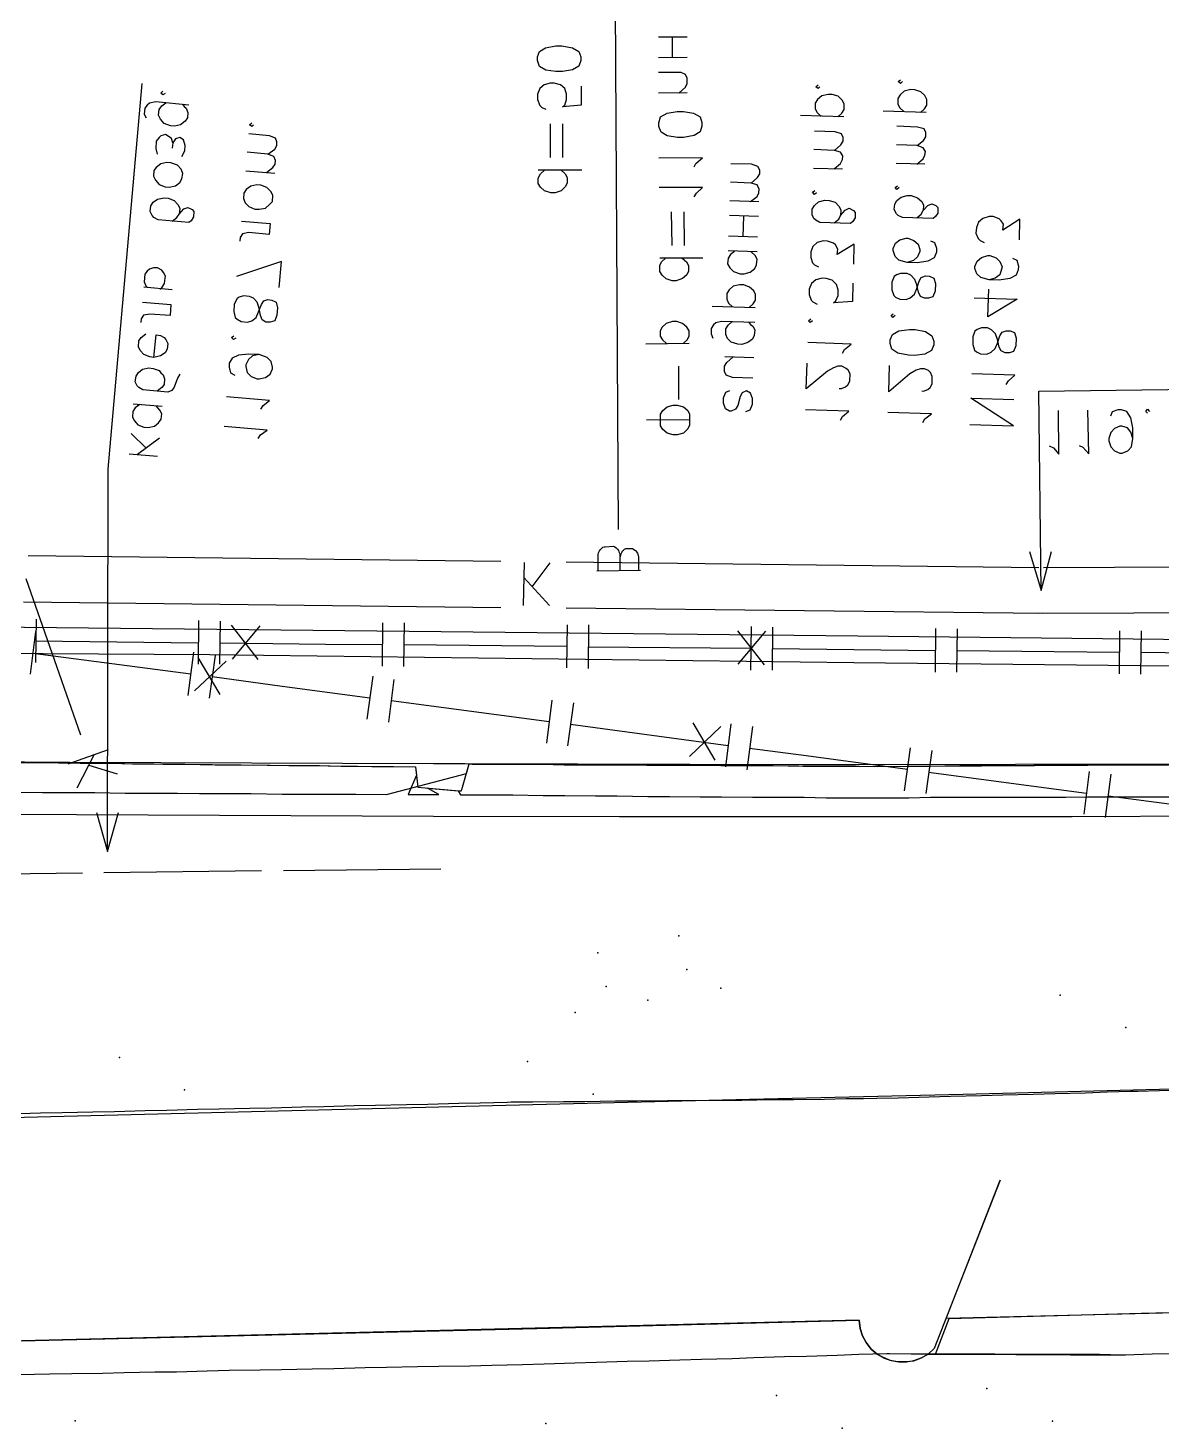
# Model space of a CAD drawing. Header units: metres. Extents: x 131 to 658, y 22 to 173.
# Drawn here: x 323.15 to 350.57, y 84.44 to 118.31 of the extents above; entities that cross this region are included whole.
import ezdxf

# ---------------------------------------------------------------- set-up
doc = ezdxf.new("R2010")
doc.units = ezdxf.units.M
for name, color, linetype in [('CURB', 7, 'Continuous'), ('ELECTR_CABLE', 7, 'Continuous'), ('GAS', 7, 'Continuous'), ('GRASS', 7, 'Continuous'), ('ROAD', 7, 'Continuous'), ('SEWER', 7, 'Continuous'), ('SIDEWALK_PATH', 7, 'Continuous'), ('TREE', 7, 'Continuous'), ('WATER_PIPELINE', 7, 'Continuous')]:
    doc.layers.add(name, color=color, linetype=linetype)

msp = doc.modelspace()

# ---------------------------------------------------------------- linework, layer by layer
at = {"layer": 'CURB'}
for points in [[(322.627, 100.544), (323.16, 100.544), (323.892, 100.533), (324.414, 100.522), (325.157, 100.522), (325.679, 100.511), (326.422, 100.5), (326.944, 100.5), (327.676, 100.489), (328.209, 100.489), (328.941, 100.477), (329.463, 100.466), (330.206, 100.466), (330.728, 100.455), (331.471, 100.444), (331.993, 100.444), (332.526, 100.433), (332.526, 100.433), (332.548, 100.233), (332.348, 99.767), (333.092, 99.767), (332.814, 99.923), (333.558, 99.856), (333.613, 99.756), (334.345, 99.756), (334.878, 99.756), (335.611, 99.745), (336.132, 99.745), (336.876, 99.734), (337.397, 99.734), (338.141, 99.723), (338.662, 99.723), (339.406, 99.712), (339.927, 99.712), (340.671, 99.701), (341.192, 99.701), (341.925, 99.701), (342.457, 99.69), (342.646, 99.69), (342.646, 99.69), (343.19, 99.69), (343.722, 99.69), (344.455, 99.69), (344.976, 99.701), (345.72, 99.701), (346.241, 99.701), (346.985, 99.701), (347.506, 99.701), (348.25, 99.701), (348.771, 99.712), (349.515, 99.712), (350.036, 99.712), (350.769, 99.712)], [(322.982, 99.823), (323.504, 99.812), (324.247, 99.812), (324.769, 99.812), (325.501, 99.801), (326.034, 99.801), (326.766, 99.801), (327.299, 99.79), (328.031, 99.79), (328.553, 99.79), (329.296, 99.778), (329.818, 99.778), (330.561, 99.778), (331.083, 99.778), (331.826, 99.767), (333.757, 100.278), (333.824, 100.511), (333.824, 100.511), (334.334, 100.5), (334.856, 100.5), (335.588, 100.5), (336.121, 100.489), (336.853, 100.489), (337.375, 100.489), (338.118, 100.477), (338.64, 100.477), (339.383, 100.477), (339.905, 100.466), (340.637, 100.466), (341.17, 100.466), (341.902, 100.455), (342.424, 100.455), (343.167, 100.455), (343.689, 100.444), (344.432, 100.455), (344.954, 100.455), (345.686, 100.466), (346.219, 100.466), (346.951, 100.466), (347.473, 100.477), (348.216, 100.477), (348.738, 100.477), (349.481, 100.489), (350.003, 100.489), (350.735, 100.489)], [(322.716, 92.044), (323.46, 92.066), (323.981, 92.077), (324.725, 92.088), (325.246, 92.099), (325.99, 92.122), (326.511, 92.133), (327.255, 92.155), (327.776, 92.166), (328.52, 92.177), (329.041, 92.188), (329.774, 92.21), (330.306, 92.222), (331.039, 92.244), (331.56, 92.255), (332.304, 92.266), (332.825, 92.277), (333.569, 92.299), (334.09, 92.31), (334.745, 92.321), (334.745, 92.321), (334.834, 92.332), (335.355, 92.332), (336.099, 92.344), (336.62, 92.344), (337.364, 92.355), (337.885, 92.355), (338.618, 92.366), (339.15, 92.366), (339.883, 92.377), (340.415, 92.377), (341.148, 92.388), (341.669, 92.388), (342.413, 92.399), (342.934, 92.41), (343.356, 92.41), (343.356, 92.41), (343.678, 92.421), (344.199, 92.432), (344.943, 92.455), (345.464, 92.466), (346.208, 92.488), (346.729, 92.499), (347.462, 92.521), (347.994, 92.532), (348.727, 92.554), (349.248, 92.577), (349.814, 92.588), (349.814, 92.588), (349.992, 92.588), (350.513, 92.61), (351.257, 92.632)], [(350.857, 86.24), (350.336, 86.229), (349.681, 86.207), (349.681, 86.207), (349.592, 86.207), (349.06, 86.218), (348.316, 86.218), (347.795, 86.218), (347.051, 86.218), (346.53, 86.229), (345.786, 86.229), (345.254, 86.229), (344.51, 86.229), (343.989, 86.24), (343.922, 86.24), (343.922, 86.24), (343.245, 86.218), (342.724, 86.196), (341.98, 86.174), (341.447, 86.163), (340.704, 86.14), (340.182, 86.118), (339.439, 86.096), (338.917, 86.085), (338.174, 86.063), (337.641, 86.052), (336.898, 86.03), (336.376, 86.007), (335.633, 85.985), (335.111, 85.974), (334.368, 85.952), (333.835, 85.941), (333.092, 85.93), (332.57, 85.919), (331.826, 85.907), (331.305, 85.896), (330.55, 85.874), (330.029, 85.863), (329.285, 85.852), (328.764, 85.841), (328.02, 85.83), (327.488, 85.819), (326.744, 85.796), (326.223, 85.796), (325.479, 85.774), (324.958, 85.763), (324.214, 85.752), (323.681, 85.741), (322.938, 85.73)]]:
    msp.add_lwpolyline(points, dxfattribs=at)
at = {"layer": 'ELECTR_CABLE'}
for points in [[(324.813, 99.335), (325.08, 98.391), (325.08, 98.391), (325.091, 107.635), (325.091, 107.635), (325.912, 116.967)], [(327.044, 116.446), (326.245, 116.523), (326.245, 116.523), (326.089, 116.49), (326.089, 116.49), (326.034, 116.446), (326.034, 116.446), (325.979, 116.368), (325.979, 116.368), (325.967, 116.224), (325.967, 116.224), (326.012, 116.135)], [(326.467, 116.723), (326.411, 116.69), (326.411, 116.69), (326.367, 116.734), (326.367, 116.734), (326.411, 116.779)], [(326.888, 116.468), (326.933, 116.412), (326.933, 116.412), (326.977, 116.368), (326.977, 116.368), (327.022, 116.268), (327.022, 116.268), (327.011, 116.135), (327.011, 116.135), (326.955, 116.057), (326.955, 116.057), (326.844, 115.969), (326.844, 115.969), (326.7, 115.935), (326.7, 115.935), (326.6, 115.946), (326.6, 115.946), (326.445, 116.002), (326.445, 116.002), (326.356, 116.102), (326.356, 116.102), (326.311, 116.202), (326.311, 116.202), (326.323, 116.335), (326.323, 116.335), (326.389, 116.424), (326.389, 116.424), (326.489, 116.501)], [(326.655, 115.536), (326.622, 115.636), (326.622, 115.636), (326.567, 115.68), (326.567, 115.68), (326.478, 115.736), (326.478, 115.736), (326.367, 115.702), (326.367, 115.702), (326.323, 115.658), (326.323, 115.658), (326.256, 115.569), (326.256, 115.569), (326.245, 115.392), (326.245, 115.392), (326.278, 115.258)], [(326.877, 115.203), (326.944, 115.336), (326.944, 115.336), (326.955, 115.469), (326.955, 115.469), (326.911, 115.602), (326.911, 115.602), (326.822, 115.658), (326.822, 115.658), (326.722, 115.625), (326.722, 115.625), (326.655, 115.536), (326.655, 115.536), (326.644, 115.403)], [(326.877, 114.659), (326.9, 114.792), (326.9, 114.792), (326.855, 114.892), (326.855, 114.892), (326.766, 114.992), (326.766, 114.992), (326.611, 115.048), (326.611, 115.048), (326.511, 115.059), (326.511, 115.059), (326.367, 115.025), (326.367, 115.025), (326.256, 114.937), (326.256, 114.937), (326.2, 114.859), (326.2, 114.859), (326.189, 114.726), (326.189, 114.726), (326.234, 114.626), (326.234, 114.626), (326.323, 114.526), (326.323, 114.526), (326.467, 114.471), (326.467, 114.471), (326.567, 114.459), (326.567, 114.459), (326.722, 114.493), (326.722, 114.493), (326.822, 114.57), (326.822, 114.57), (326.877, 114.659)], [(326.644, 113.638), (326.755, 113.727), (326.755, 113.727), (326.811, 113.805), (326.811, 113.805), (326.922, 113.938), (326.922, 113.938), (327.022, 113.971), (327.022, 113.971), (327.121, 113.916), (327.121, 113.916), (327.166, 113.871), (327.166, 113.871), (327.155, 113.738), (327.155, 113.738), (327.099, 113.649), (327.099, 113.649), (327.044, 113.605), (327.044, 113.605), (326.3, 113.672), (326.3, 113.672), (326.2, 113.727), (326.2, 113.727), (326.156, 113.771), (326.156, 113.771), (326.112, 113.871), (326.112, 113.871), (326.123, 114.004), (326.123, 114.004), (326.178, 114.093), (326.178, 114.093), (326.289, 114.171), (326.289, 114.171), (326.445, 114.204), (326.445, 114.204), (326.544, 114.193), (326.544, 114.193), (326.689, 114.138), (326.689, 114.138), (326.777, 114.038), (326.777, 114.038), (326.822, 113.949), (326.822, 113.949), (326.811, 113.805)], [(326.345, 111.996), (326.4, 112.04), (326.4, 112.04), (326.456, 112.129), (326.456, 112.129), (326.467, 112.262), (326.467, 112.262), (326.478, 112.307), (326.478, 112.307), (326.433, 112.395), (326.433, 112.395), (326.389, 112.451), (326.389, 112.451), (326.289, 112.506), (326.289, 112.506), (326.189, 112.506), (326.189, 112.506), (326.089, 112.473), (326.089, 112.473), (326.034, 112.429), (326.034, 112.429), (325.979, 112.351), (325.979, 112.351), (325.967, 112.173), (325.967, 112.173), (326.001, 112.074), (326.001, 112.074), (326.045, 112.029)], [(326.644, 111.974), (325.956, 112.04)], [(325.923, 111.674), (326.611, 111.619), (326.611, 111.619), (326.589, 111.352), (326.589, 111.352), (326.101, 111.386), (326.101, 111.386), (325.945, 111.363), (325.945, 111.363), (325.89, 111.275), (325.89, 111.275), (325.879, 111.186)], [(326.2, 110.343), (326.256, 110.886), (326.256, 110.886), (326.356, 110.875), (326.356, 110.875), (326.445, 110.82), (326.445, 110.82), (326.489, 110.775), (326.489, 110.775), (326.533, 110.675), (326.533, 110.675), (326.522, 110.542), (326.522, 110.542), (326.467, 110.453), (326.467, 110.453), (326.356, 110.376), (326.356, 110.376), (326.2, 110.343), (326.2, 110.343), (326.101, 110.354), (326.101, 110.354), (325.956, 110.409), (325.956, 110.409), (325.868, 110.509), (325.868, 110.509), (325.823, 110.598), (325.823, 110.598), (325.834, 110.742), (325.834, 110.742), (325.89, 110.82), (325.89, 110.82), (326.001, 110.908)], [(326.822, 109.932), (326.766, 109.843), (326.766, 109.843), (326.689, 109.621), (326.689, 109.621), (326.633, 109.544), (326.633, 109.544), (326.533, 109.499), (326.533, 109.499), (325.934, 109.555), (325.934, 109.555), (325.834, 109.61), (325.834, 109.61), (325.79, 109.655), (325.79, 109.655), (325.745, 109.754), (325.745, 109.754), (325.768, 109.888), (325.768, 109.888), (325.823, 109.976), (325.823, 109.976), (325.923, 110.054), (325.923, 110.054), (326.078, 110.087), (326.078, 110.087), (326.178, 110.076), (326.178, 110.076), (326.323, 110.021), (326.323, 110.021), (326.367, 109.965), (326.367, 109.965), (326.422, 109.921), (326.422, 109.921), (326.456, 109.821), (326.456, 109.821), (326.445, 109.688), (326.445, 109.688), (326.389, 109.61), (326.389, 109.61), (326.278, 109.521)], [(325.856, 109.2), (325.745, 109.122), (325.745, 109.122), (325.69, 109.033), (325.69, 109.033), (325.679, 108.9), (325.679, 108.9), (325.723, 108.811), (325.723, 108.811), (325.768, 108.756), (325.768, 108.756), (325.812, 108.711), (325.812, 108.711), (325.956, 108.656), (325.956, 108.656), (326.056, 108.645), (326.056, 108.645), (326.212, 108.678), (326.212, 108.678), (326.311, 108.756), (326.311, 108.756), (326.378, 108.844), (326.378, 108.844), (326.389, 108.978), (326.389, 108.978), (326.345, 109.066), (326.345, 109.066), (326.256, 109.166)], [(326.4, 109.155), (325.701, 109.211)], [(326.012, 108.145), (325.646, 108.5)], [(326.334, 108.389), (325.801, 107.99)], [(326.289, 107.946), (325.601, 108.001)], [(325.08, 98.391), (325.346, 99.335)], [(324.991, 97.881), (328.797, 97.925)], [(329.33, 97.925), (333.136, 97.97)], [(320.663, 97.825), (324.469, 97.87)]]:
    msp.add_lwpolyline(points, dxfattribs=at)
at = {"layer": 'GAS'}
for points in [[(380.619, 103.307), (365.405, 103.352), (365.405, 103.352), (343.223, 103.596), (343.223, 103.596), (320.73, 103.829), (320.73, 103.829), (297.626, 104.483), (297.626, 104.483), (297.615, 103.862), (297.615, 103.862), (309.222, 103.529), (309.222, 103.529), (320.819, 103.196), (320.819, 103.196), (327.554, 103.152), (327.554, 103.152), (343.123, 102.963), (343.123, 102.963), (365.428, 102.73), (365.428, 102.73), (382.239, 102.675)], [(323.349, 104.006), (323.337, 102.963)], [(323.337, 103.707), (323.204, 102.675)], [(327.277, 103.973), (327.266, 102.919)], [(327.798, 103.962), (327.787, 102.919)], [(328.719, 103.03), (328.076, 103.862)], [(328.098, 103.041), (328.764, 103.851)], [(331.727, 103.917), (331.716, 102.874)], [(332.248, 103.917), (332.237, 102.863)], [(336.188, 103.873), (336.176, 102.83)], [(336.709, 103.873), (336.698, 102.819)], [(340.959, 102.908), (340.316, 103.729)], [(340.327, 102.919), (340.992, 103.718)], [(340.637, 103.829), (340.626, 102.775)], [(341.159, 103.818), (341.148, 102.775)], [(345.098, 103.784), (345.087, 102.73)], [(345.62, 103.773), (345.609, 102.73)], [(349.548, 103.729), (349.537, 102.686)], [(350.07, 103.729), (350.058, 102.675)], [(323.337, 103.485), (327.266, 103.44)], [(327.798, 103.44), (330.351, 103.407), (330.351, 103.407), (331.727, 103.396)], [(332.248, 103.396), (336.176, 103.352)], [(336.698, 103.34), (340.637, 103.307)], [(323.271, 103.185), (327.088, 102.686)], [(327.155, 103.207), (327.022, 102.164)], [(327.177, 102.275), (327.943, 102.996)], [(327.798, 102.186), (327.266, 103.085)], [(327.676, 103.13), (327.532, 102.098)], [(341.159, 103.296), (343.123, 103.274), (343.123, 103.274), (345.087, 103.252)], [(345.609, 103.252), (349.548, 103.207)], [(350.07, 103.207), (353.554, 103.163), (353.554, 103.163), (353.998, 103.163)], [(327.61, 102.619), (329.296, 102.386), (329.296, 102.386), (331.416, 102.109)], [(331.494, 102.63), (331.349, 101.587)], [(332.004, 102.553), (331.871, 101.521)], [(331.937, 102.042), (335.755, 101.532)], [(335.821, 102.053), (335.688, 101.01)], [(336.343, 101.987), (336.199, 100.944)], [(336.276, 101.465), (340.082, 100.955)], [(339.15, 100.688), (339.905, 101.41)], [(339.772, 100.6), (339.239, 101.498)], [(340.149, 101.476), (340.016, 100.433)], [(340.671, 101.41), (340.537, 100.367)], [(340.604, 100.888), (341.969, 100.711), (341.969, 100.711), (344.421, 100.378)], [(344.488, 100.899), (344.344, 99.856)], [(345.009, 100.833), (344.865, 99.79)], [(344.932, 100.311), (348.749, 99.801)], [(348.816, 100.322), (348.682, 99.29)], [(349.337, 100.256), (349.204, 99.212)], [(349.271, 99.734), (353.088, 99.235)]]:
    msp.add_lwpolyline(points, dxfattribs=at)
at = {"layer": 'GRASS'}
for points in [[(317.423, 99.312), (332.958, 99.246), (337.453, 99.235), (340.682, 99.235), (343.289, 99.235), (348.405, 99.235), (354.997, 99.268)], [(352.411, 92.676), (345.764, 92.51), (340.604, 92.388), (334.712, 92.244), (314.959, 91.755)], [(316.912, 86.407), (335.455, 86.851), (343.256, 87.05), (343.278, 86.851), (343.334, 86.673), (343.423, 86.507), (343.545, 86.351), (343.689, 86.229), (343.855, 86.129), (344.022, 86.074), (344.211, 86.041), (344.399, 86.041), (344.577, 86.074), (344.754, 86.14), (344.921, 86.229), (347.04, 86.218), (349.681, 86.207), (345.098, 86.229), (345.431, 87.095), (350.081, 87.217), (360.711, 87.472)]]:
    msp.add_lwpolyline(points, dxfattribs=at)
at = {"layer": 'ROAD'}
msp.add_lwpolyline([(350.813, 100.5), (343.256, 100.489), (341.88, 100.489), (333.713, 100.511), (332.958, 100.511), (324.169, 100.544), (321.972, 100.555), (320.496, 100.555), (300.833, 100.633), (292.566, 100.666), (216.466, 100.666)], dxfattribs=at)
at = {"layer": 'SEWER'}
for points in [[(328.608, 115.957), (328.564, 115.924), (328.564, 115.924), (328.509, 115.969), (328.509, 115.969), (328.564, 116.013)], [(328.952, 115.258), (329.119, 115.38), (329.119, 115.38), (329.174, 115.469), (329.174, 115.469), (329.174, 115.558), (329.174, 115.558), (329.141, 115.647), (329.141, 115.647), (328.997, 115.702), (328.997, 115.702), (328.497, 115.747)], [(328.919, 114.815), (329.074, 114.937), (329.074, 114.937), (329.13, 115.014), (329.13, 115.014), (329.141, 115.103), (329.141, 115.103), (329.097, 115.203), (329.097, 115.203), (328.952, 115.258), (328.952, 115.258), (328.453, 115.303)], [(329.119, 114.792), (328.42, 114.848)], [(329.063, 114.115), (329.074, 114.26), (329.074, 114.26), (329.03, 114.348), (329.03, 114.348), (328.93, 114.448), (328.93, 114.448), (328.786, 114.504), (328.786, 114.504), (328.686, 114.515), (328.686, 114.515), (328.542, 114.482), (328.542, 114.482), (328.431, 114.404), (328.431, 114.404), (328.375, 114.315), (328.375, 114.315), (328.364, 114.182), (328.364, 114.182), (328.409, 114.082), (328.409, 114.082), (328.497, 113.993), (328.497, 113.993), (328.642, 113.927), (328.642, 113.927), (328.742, 113.927), (328.742, 113.927), (328.897, 113.949), (328.897, 113.949), (328.997, 114.038), (328.997, 114.038), (329.063, 114.115)], [(328.32, 113.638), (329.008, 113.583), (329.008, 113.583), (328.986, 113.316), (328.986, 113.316), (328.497, 113.361), (328.497, 113.361), (328.342, 113.328), (328.342, 113.328), (328.287, 113.239), (328.287, 113.239), (328.276, 113.15)], [(329.23, 112.029), (329.285, 112.662), (329.285, 112.662), (328.198, 112.296)], [(329.174, 111.363), (329.119, 111.23), (329.119, 111.23), (329.008, 111.197), (329.008, 111.197), (328.908, 111.197), (328.908, 111.197), (328.819, 111.252), (328.819, 111.252), (328.775, 111.352), (328.775, 111.352), (328.742, 111.53), (328.742, 111.53), (328.697, 111.674), (328.697, 111.674), (328.608, 111.774), (328.608, 111.774), (328.509, 111.818), (328.509, 111.818), (328.364, 111.829), (328.364, 111.829), (328.264, 111.796), (328.264, 111.796), (328.209, 111.763), (328.209, 111.763), (328.142, 111.63), (328.142, 111.63), (328.131, 111.452), (328.131, 111.452), (328.165, 111.308), (328.165, 111.308), (328.209, 111.264), (328.209, 111.264), (328.309, 111.208), (328.309, 111.208), (328.464, 111.197), (328.464, 111.197), (328.564, 111.23), (328.564, 111.23), (328.675, 111.308), (328.675, 111.308), (328.731, 111.441), (328.731, 111.441), (328.797, 111.619), (328.797, 111.619), (328.853, 111.707), (328.853, 111.707), (328.952, 111.741), (328.952, 111.741), (329.052, 111.73), (329.052, 111.73), (329.152, 111.674), (329.152, 111.674), (329.185, 111.541), (329.185, 111.541), (329.174, 111.363)], [(328.176, 110.809), (328.12, 110.775), (328.12, 110.775), (328.076, 110.82), (328.076, 110.82), (328.131, 110.864)], [(328.742, 110.409), (328.586, 110.376), (328.586, 110.376), (328.486, 110.287), (328.486, 110.287), (328.42, 110.165), (328.42, 110.165), (328.42, 110.121), (328.42, 110.121), (328.453, 109.976), (328.453, 109.976), (328.553, 109.876), (328.553, 109.876), (328.697, 109.821), (328.697, 109.821), (328.742, 109.821), (328.742, 109.821), (328.897, 109.854), (328.897, 109.854), (329.008, 109.932), (329.008, 109.932), (329.063, 110.065), (329.063, 110.065), (329.063, 110.109), (329.063, 110.109), (329.03, 110.243), (329.03, 110.243), (328.941, 110.343), (328.941, 110.343), (328.742, 110.409), (328.742, 110.409), (328.497, 110.42), (328.497, 110.42), (328.242, 110.398), (328.242, 110.398), (328.087, 110.32), (328.087, 110.32), (328.02, 110.198), (328.02, 110.198), (328.02, 110.109), (328.02, 110.109), (328.054, 109.965), (328.054, 109.965), (328.153, 109.91)], [(347.373, 105.649), (347.65, 104.705), (347.65, 104.705), (347.595, 109.521), (347.595, 109.521), (355.074, 109.621)], [(328.786, 109.089), (328.841, 109.177), (328.841, 109.177), (328.997, 109.299), (328.997, 109.299), (327.954, 109.388)], [(347.85, 108.201), (347.95, 108.156), (347.95, 108.156), (348.083, 108.001), (348.083, 108.001), (348.072, 109.055)], [(348.572, 108.212), (348.66, 108.168), (348.66, 108.168), (348.805, 108.012), (348.805, 108.012), (348.782, 109.066)], [(349.87, 108.378), (349.825, 108.534), (349.825, 108.534), (349.737, 108.634), (349.737, 108.634), (349.604, 108.678), (349.604, 108.678), (349.559, 108.678), (349.559, 108.678), (349.426, 108.623), (349.426, 108.623), (349.337, 108.523), (349.337, 108.523), (349.293, 108.378), (349.293, 108.378), (349.293, 108.323), (349.293, 108.323), (349.337, 108.179), (349.337, 108.179), (349.426, 108.079), (349.426, 108.079), (349.559, 108.023), (349.559, 108.023), (349.615, 108.023), (349.615, 108.023), (349.748, 108.079), (349.748, 108.079), (349.837, 108.179), (349.837, 108.179), (349.87, 108.378), (349.87, 108.378), (349.87, 108.634), (349.87, 108.634), (349.825, 108.878), (349.825, 108.878), (349.726, 109.033), (349.726, 109.033), (349.592, 109.077), (349.592, 109.077), (349.504, 109.077), (349.504, 109.077), (349.37, 109.022), (349.37, 109.022), (349.326, 108.922)], [(350.225, 108.989), (350.181, 109.033), (350.181, 109.033), (350.225, 109.089), (350.225, 109.089), (350.269, 109.033)], [(328.719, 108.378), (328.775, 108.467), (328.775, 108.467), (328.941, 108.578), (328.941, 108.578), (327.898, 108.667)], [(323.16, 105.549), (334.59, 105.416)], [(335.133, 104.339), (335.156, 105.382)], [(335.344, 104.794), (335.777, 105.371)], [(336.165, 105.393), (347.595, 105.26)], [(347.65, 104.705), (347.906, 105.649)], [(323.104, 104.994), (324.425, 101.21)], [(335.144, 105.016), (335.766, 104.339)], [(347.706, 105.26), (361.433, 105.327)], [(323.049, 104.428), (334.59, 104.295)], [(336.165, 104.284), (347.695, 104.151)], [(347.595, 104.151), (361.377, 104.206)], [(324.125, 100.511), (325.102, 100.855)], [(324.758, 100.733), (324.336, 99.923)], [(324.625, 100.477), (325.313, 100.267)]]:
    msp.add_lwpolyline(points, dxfattribs=at)
at = {"layer": 'SIDEWALK_PATH'}
for points in [[(292.566, 100.666), (301.299, 100.633), (319.698, 100.566), (321.973, 100.555), (332.526, 100.433), (332.581, 99.945), (332.67, 99.934), (333.58, 99.856), (333.631, 99.856), (333.646, 99.892), (333.824, 100.511), (333.891, 100.5), (334.889, 100.5), (335.588, 100.5), (336.121, 100.489), (336.853, 100.489), (337.375, 100.489), (340.637, 100.466), (341.17, 100.466), (342.424, 100.455), (342.945, 100.455), (343.633, 100.444), (359.091, 100.544)], [(360.711, 87.472), (345.353, 87.095), (346.663, 90.435), (345.065, 86.362), (344.921, 86.229), (344.754, 86.129), (344.566, 86.063), (344.377, 86.041), (344.188, 86.041), (344, 86.074), (343.878, 86.129), (343.855, 86.14), (343.822, 86.152), (343.689, 86.229), (343.545, 86.351), (343.423, 86.507), (343.334, 86.673), (343.278, 86.851), (343.256, 87.05), (307.658, 86.174)]]:
    msp.add_lwpolyline(points, dxfattribs=at)
at = {"layer": 'TREE'}
for p in [(338.894, 96.347), (336.93, 95.937), (339.085, 95.533), (337.132, 95.122), (339.904, 95.082), (348.114, 94.916), (336.386, 94.494), (338.145, 94.794), (349.701, 94.13), (325.366, 93.407), (335.231, 93.307), (326.942, 92.621), (336.818, 92.521), (346.339, 85.395), (341.257, 85.229), (324.291, 84.618), (335.676, 84.551), (342.844, 84.442), (347.926, 84.609)]:
    msp.add_point(p, dxfattribs=at)
at = {"layer": 'WATER_PIPELINE'}
for points in [[(337.43, 106.181), (337.353, 120.274)], [(336.52, 117.522), (336.476, 117.389), (336.476, 117.389), (336.321, 117.3), (336.321, 117.3), (336.077, 117.256), (336.077, 117.256), (335.921, 117.256), (335.921, 117.256), (335.677, 117.289), (335.677, 117.289), (335.522, 117.378), (335.522, 117.378), (335.477, 117.522), (335.477, 117.522), (335.477, 117.611), (335.477, 117.611), (335.522, 117.744), (335.522, 117.744), (335.666, 117.833), (335.666, 117.833), (335.921, 117.877), (335.921, 117.877), (336.065, 117.877), (336.065, 117.877), (336.321, 117.833), (336.321, 117.833), (336.476, 117.744), (336.476, 117.744), (336.52, 117.611), (336.52, 117.611), (336.52, 117.522)], [(339.095, 118.088), (338.396, 118.088)], [(338.74, 117.589), (338.74, 118.088)], [(339.095, 117.6), (338.396, 117.589)], [(338.895, 116.734), (339.051, 116.879), (339.051, 116.879), (339.095, 116.967), (339.095, 116.967), (339.095, 117.1), (339.095, 117.1), (339.051, 117.189), (339.051, 117.189), (338.951, 117.234), (338.951, 117.234), (338.396, 117.234)], [(336.532, 116.901), (336.532, 116.446), (336.532, 116.446), (336.077, 116.401), (336.077, 116.401), (336.132, 116.446), (336.132, 116.446), (336.176, 116.579), (336.176, 116.579), (336.176, 116.712), (336.176, 116.712), (336.132, 116.845), (336.132, 116.845), (336.032, 116.934), (336.032, 116.934), (335.877, 116.978), (335.877, 116.978), (335.777, 116.978), (335.777, 116.978), (335.633, 116.934), (335.633, 116.934), (335.533, 116.845), (335.533, 116.845), (335.477, 116.712), (335.477, 116.712), (335.477, 116.579), (335.477, 116.579), (335.533, 116.435), (335.533, 116.435), (335.577, 116.39), (335.577, 116.39), (335.677, 116.346)], [(342.302, 116.89), (342.257, 116.845), (342.257, 116.845), (342.202, 116.89), (342.202, 116.89), (342.257, 116.934)], [(344.299, 117.012), (344.255, 116.967), (344.255, 116.967), (344.199, 117.012), (344.199, 117.012), (344.255, 117.056)], [(339.095, 116.745), (338.396, 116.734)], [(342.735, 116.157), (342.834, 116.246), (342.834, 116.246), (342.89, 116.335), (342.89, 116.335), (342.89, 116.468), (342.89, 116.468), (342.846, 116.557), (342.846, 116.557), (342.746, 116.657), (342.746, 116.657), (342.601, 116.701), (342.601, 116.701), (342.502, 116.701), (342.502, 116.701), (342.346, 116.668), (342.346, 116.668), (342.246, 116.579), (342.246, 116.579), (342.191, 116.49), (342.191, 116.49), (342.191, 116.357), (342.191, 116.357), (342.235, 116.268), (342.235, 116.268), (342.335, 116.168)], [(344.732, 116.268), (344.832, 116.357), (344.832, 116.357), (344.887, 116.446), (344.887, 116.446), (344.887, 116.579), (344.887, 116.579), (344.843, 116.679), (344.843, 116.679), (344.743, 116.768), (344.743, 116.768), (344.599, 116.812), (344.599, 116.812), (344.499, 116.823), (344.499, 116.823), (344.344, 116.779), (344.344, 116.779), (344.244, 116.69), (344.244, 116.69), (344.188, 116.601), (344.188, 116.601), (344.188, 116.468), (344.188, 116.468), (344.233, 116.379), (344.233, 116.379), (344.333, 116.29)], [(339.45, 115.935), (339.406, 115.802), (339.406, 115.802), (339.261, 115.713), (339.261, 115.713), (339.006, 115.658), (339.006, 115.658), (338.862, 115.658), (338.862, 115.658), (338.607, 115.702), (338.607, 115.702), (338.462, 115.791), (338.462, 115.791), (338.407, 115.924), (338.407, 115.924), (338.407, 116.013), (338.407, 116.013), (338.451, 116.157), (338.451, 116.157), (338.607, 116.246), (338.607, 116.246), (338.851, 116.29), (338.851, 116.29), (339.006, 116.29), (339.006, 116.29), (339.25, 116.246), (339.25, 116.246), (339.406, 116.157), (339.406, 116.157), (339.45, 116.024), (339.45, 116.024), (339.45, 115.935)], [(342.879, 116.157), (341.836, 116.191)], [(344.876, 116.268), (343.833, 116.301)], [(335.788, 115.181), (335.788, 115.991)], [(336.088, 115.181), (336.088, 115.991)], [(344.654, 115.469), (344.81, 115.591), (344.81, 115.591), (344.865, 115.68), (344.865, 115.68), (344.865, 115.78), (344.865, 115.78), (344.821, 115.869), (344.821, 115.869), (344.665, 115.913), (344.665, 115.913), (344.166, 115.935)], [(342.657, 115.347), (342.812, 115.48), (342.812, 115.48), (342.868, 115.569), (342.868, 115.569), (342.868, 115.658), (342.868, 115.658), (342.823, 115.747), (342.823, 115.747), (342.668, 115.802), (342.668, 115.802), (342.169, 115.813)], [(339.261, 114.948), (339.306, 115.036), (339.306, 115.036), (339.461, 115.17), (339.461, 115.17), (338.407, 115.159)], [(342.646, 114.903), (342.801, 115.036), (342.801, 115.036), (342.846, 115.125), (342.846, 115.125), (342.857, 115.214), (342.857, 115.214), (342.801, 115.303), (342.801, 115.303), (342.657, 115.347), (342.657, 115.347), (342.158, 115.369)], [(344.643, 115.014), (344.799, 115.147), (344.799, 115.147), (344.843, 115.236), (344.843, 115.236), (344.854, 115.325), (344.854, 115.325), (344.799, 115.414), (344.799, 115.414), (344.654, 115.469), (344.654, 115.469), (344.155, 115.48)], [(336.543, 114.87), (335.488, 114.87)], [(336.043, 114.87), (336.143, 114.781), (336.143, 114.781), (336.188, 114.692), (336.188, 114.692), (336.188, 114.559), (336.188, 114.559), (336.143, 114.471), (336.143, 114.471), (336.043, 114.371), (336.043, 114.371), (335.899, 114.326), (335.899, 114.326), (335.799, 114.326), (335.799, 114.326), (335.644, 114.371), (335.644, 114.371), (335.544, 114.459), (335.544, 114.459), (335.488, 114.548), (335.488, 114.548), (335.488, 114.681), (335.488, 114.681), (335.544, 114.781), (335.544, 114.781), (335.644, 114.87)], [(340.637, 114.559), (340.793, 114.692), (340.793, 114.692), (340.848, 114.781), (340.848, 114.781), (340.848, 114.87), (340.848, 114.87), (340.804, 114.959), (340.804, 114.959), (340.648, 115.014), (340.648, 115.014), (340.149, 115.025)], [(342.846, 114.892), (342.146, 114.914)], [(344.843, 115.014), (344.144, 115.036)], [(340.626, 114.115), (340.782, 114.237), (340.782, 114.237), (340.826, 114.326), (340.826, 114.326), (340.837, 114.415), (340.837, 114.415), (340.782, 114.515), (340.782, 114.515), (340.637, 114.559), (340.637, 114.559), (340.138, 114.581)], [(344.222, 114.448), (344.166, 114.404), (344.166, 114.404), (344.122, 114.448), (344.122, 114.448), (344.177, 114.493)], [(339.261, 114.226), (339.317, 114.315), (339.317, 114.315), (339.461, 114.448), (339.461, 114.448), (338.418, 114.448)], [(342.646, 113.594), (342.757, 113.683), (342.757, 113.683), (342.801, 113.771), (342.801, 113.771), (342.912, 113.905), (342.912, 113.905), (343.012, 113.949), (343.012, 113.949), (343.112, 113.893), (343.112, 113.893), (343.156, 113.849), (343.156, 113.849), (343.156, 113.716), (343.156, 113.716), (343.101, 113.627), (343.101, 113.627), (343.045, 113.583), (343.045, 113.583), (342.302, 113.605), (342.302, 113.605), (342.202, 113.66), (342.202, 113.66), (342.158, 113.705), (342.158, 113.705), (342.113, 113.794), (342.113, 113.794), (342.113, 113.927), (342.113, 113.927), (342.169, 114.016), (342.169, 114.016), (342.269, 114.104), (342.269, 114.104), (342.424, 114.149), (342.424, 114.149), (342.524, 114.138), (342.524, 114.138), (342.668, 114.093), (342.668, 114.093), (342.768, 113.993), (342.768, 113.993), (342.812, 113.905), (342.812, 113.905), (342.801, 113.771)], [(342.224, 114.326), (342.169, 114.282), (342.169, 114.282), (342.124, 114.337), (342.124, 114.337), (342.18, 114.382)], [(344.643, 113.716), (344.754, 113.805), (344.754, 113.805), (344.799, 113.893), (344.799, 113.893), (344.91, 114.016), (344.91, 114.016), (345.009, 114.06), (345.009, 114.06), (345.109, 114.016), (345.109, 114.016), (345.154, 113.971), (345.154, 113.971), (345.154, 113.827), (345.154, 113.827), (345.098, 113.749), (345.098, 113.749), (345.043, 113.705), (345.043, 113.705), (344.299, 113.727), (344.299, 113.727), (344.199, 113.771), (344.199, 113.771), (344.155, 113.816), (344.155, 113.816), (344.1, 113.916), (344.1, 113.916), (344.111, 114.049), (344.111, 114.049), (344.166, 114.138), (344.166, 114.138), (344.266, 114.215), (344.266, 114.215), (344.41, 114.26), (344.41, 114.26), (344.51, 114.26), (344.51, 114.26), (344.665, 114.204), (344.665, 114.204), (344.765, 114.115), (344.765, 114.115), (344.81, 114.027), (344.81, 114.027), (344.799, 113.893)], [(338.729, 113.05), (338.718, 113.86)], [(339.028, 113.05), (339.017, 113.86)], [(340.826, 114.104), (340.127, 114.127)], [(340.815, 113.749), (340.116, 113.771)], [(340.449, 113.261), (340.46, 113.76)], [(347.129, 113.183), (347.14, 113.683), (347.14, 113.683), (346.729, 113.416), (346.729, 113.416), (346.741, 113.561), (346.741, 113.561), (346.685, 113.649), (346.685, 113.649), (346.641, 113.694), (346.641, 113.694), (346.496, 113.749), (346.496, 113.749), (346.397, 113.749), (346.397, 113.749), (346.241, 113.705), (346.241, 113.705), (346.141, 113.616), (346.141, 113.616), (346.086, 113.483), (346.086, 113.483), (346.075, 113.35), (346.075, 113.35), (346.13, 113.217), (346.13, 113.217), (346.175, 113.172), (346.175, 113.172), (346.274, 113.117)], [(340.793, 113.25), (340.094, 113.272)], [(343.123, 112.595), (343.134, 113.083), (343.134, 113.083), (342.724, 112.828), (342.724, 112.828), (342.735, 112.961), (342.735, 112.961), (342.679, 113.061), (342.679, 113.061), (342.635, 113.106), (342.635, 113.106), (342.49, 113.15), (342.49, 113.15), (342.391, 113.161), (342.391, 113.161), (342.235, 113.117), (342.235, 113.117), (342.135, 113.028), (342.135, 113.028), (342.08, 112.895), (342.08, 112.895), (342.08, 112.762), (342.08, 112.762), (342.124, 112.628), (342.124, 112.628), (342.169, 112.584), (342.169, 112.584), (342.269, 112.529)], [(344.976, 113.161), (345.076, 113.117), (345.076, 113.117), (345.12, 112.984), (345.12, 112.984), (345.12, 112.884), (345.12, 112.884), (345.065, 112.751), (345.065, 112.751), (344.91, 112.673), (344.91, 112.673), (344.665, 112.628), (344.665, 112.628), (344.41, 112.64), (344.41, 112.64), (344.211, 112.695), (344.211, 112.695), (344.122, 112.784), (344.122, 112.784), (344.077, 112.928), (344.077, 112.928), (344.077, 112.972), (344.077, 112.972), (344.133, 113.106), (344.133, 113.106), (344.233, 113.183), (344.233, 113.183), (344.388, 113.228), (344.388, 113.228), (344.432, 113.228), (344.432, 113.228), (344.577, 113.172), (344.577, 113.172), (344.677, 113.083), (344.677, 113.083), (344.721, 112.95), (344.721, 112.95), (344.721, 112.906), (344.721, 112.906), (344.665, 112.773), (344.665, 112.773), (344.566, 112.684), (344.566, 112.684), (344.41, 112.64)], [(340.238, 112.906), (340.138, 112.828), (340.138, 112.828), (340.082, 112.739), (340.082, 112.739), (340.071, 112.606), (340.071, 112.606), (340.127, 112.506), (340.127, 112.506), (340.171, 112.462), (340.171, 112.462), (340.216, 112.418), (340.216, 112.418), (340.371, 112.362), (340.371, 112.362), (340.471, 112.362), (340.471, 112.362), (340.615, 112.407), (340.615, 112.407), (340.726, 112.495), (340.726, 112.495), (340.77, 112.584), (340.77, 112.584), (340.782, 112.717), (340.782, 112.717), (340.737, 112.806), (340.737, 112.806), (340.637, 112.895)], [(340.782, 112.895), (340.082, 112.917)], [(346.962, 112.739), (347.062, 112.695), (347.062, 112.695), (347.107, 112.551), (347.107, 112.551), (347.096, 112.462), (347.096, 112.462), (347.051, 112.329), (347.051, 112.329), (346.896, 112.251), (346.896, 112.251), (346.641, 112.207), (346.641, 112.207), (346.397, 112.218), (346.397, 112.218), (346.197, 112.273), (346.197, 112.273), (346.097, 112.362), (346.097, 112.362), (346.053, 112.495), (346.053, 112.495), (346.053, 112.54), (346.053, 112.54), (346.108, 112.673), (346.108, 112.673), (346.208, 112.762), (346.208, 112.762), (346.363, 112.806), (346.363, 112.806), (346.408, 112.806), (346.408, 112.806), (346.563, 112.751), (346.563, 112.751), (346.652, 112.662), (346.652, 112.662), (346.707, 112.529), (346.707, 112.529), (346.696, 112.473), (346.696, 112.473), (346.652, 112.34), (346.652, 112.34), (346.541, 112.262), (346.541, 112.262), (346.397, 112.218)], [(339.472, 112.739), (338.429, 112.739)], [(338.973, 112.739), (339.073, 112.651), (339.073, 112.651), (339.128, 112.562), (339.128, 112.562), (339.128, 112.429), (339.128, 112.429), (339.084, 112.34), (339.084, 112.34), (338.984, 112.251), (338.984, 112.251), (338.829, 112.196), (338.829, 112.196), (338.729, 112.196), (338.729, 112.196), (338.584, 112.24), (338.584, 112.24), (338.485, 112.329), (338.485, 112.329), (338.429, 112.418), (338.429, 112.418), (338.429, 112.562), (338.429, 112.562), (338.473, 112.651), (338.473, 112.651), (338.573, 112.739)], [(343.101, 112.14), (343.09, 111.696), (343.09, 111.696), (342.635, 111.663), (342.635, 111.663), (342.69, 111.707), (342.69, 111.707), (342.746, 111.841), (342.746, 111.841), (342.746, 111.974), (342.746, 111.974), (342.701, 112.107), (342.701, 112.107), (342.601, 112.207), (342.601, 112.207), (342.457, 112.251), (342.457, 112.251), (342.357, 112.262), (342.357, 112.262), (342.202, 112.218), (342.202, 112.218), (342.102, 112.129), (342.102, 112.129), (342.047, 111.996), (342.047, 111.996), (342.047, 111.863), (342.047, 111.863), (342.091, 111.73), (342.091, 111.73), (342.135, 111.685), (342.135, 111.685), (342.235, 111.63)], [(345.087, 111.94), (345.032, 111.807), (345.032, 111.807), (344.932, 111.774), (344.932, 111.774), (344.832, 111.774), (344.832, 111.774), (344.732, 111.818), (344.732, 111.818), (344.688, 111.918), (344.688, 111.918), (344.643, 112.096), (344.643, 112.096), (344.599, 112.229), (344.599, 112.229), (344.499, 112.329), (344.499, 112.329), (344.41, 112.373), (344.41, 112.373), (344.255, 112.373), (344.255, 112.373), (344.155, 112.34), (344.155, 112.34), (344.1, 112.296), (344.1, 112.296), (344.044, 112.162), (344.044, 112.162), (344.044, 111.974), (344.044, 111.974), (344.088, 111.841), (344.088, 111.841), (344.133, 111.796), (344.133, 111.796), (344.233, 111.752), (344.233, 111.752), (344.388, 111.741), (344.388, 111.741), (344.488, 111.785), (344.488, 111.785), (344.588, 111.874), (344.588, 111.874), (344.643, 112.007), (344.643, 112.007), (344.699, 112.185), (344.699, 112.185), (344.754, 112.273), (344.754, 112.273), (344.854, 112.318), (344.854, 112.318), (344.954, 112.307), (344.954, 112.307), (345.054, 112.262), (345.054, 112.262), (345.098, 112.129), (345.098, 112.129), (345.087, 111.94)], [(340.593, 111.552), (340.693, 111.641), (340.693, 111.641), (340.748, 111.73), (340.748, 111.73), (340.748, 111.863), (340.748, 111.863), (340.704, 111.952), (340.704, 111.952), (340.604, 112.04), (340.604, 112.04), (340.46, 112.096), (340.46, 112.096), (340.36, 112.096), (340.36, 112.096), (340.205, 112.063), (340.205, 112.063), (340.105, 111.974), (340.105, 111.974), (340.049, 111.885), (340.049, 111.885), (340.049, 111.752), (340.049, 111.752), (340.094, 111.652), (340.094, 111.652), (340.193, 111.563)], [(346.03, 111.785), (347.073, 111.752), (347.073, 111.752), (346.363, 111.319), (346.363, 111.319), (346.385, 111.996)], [(340.737, 111.541), (339.694, 111.574)], [(338.995, 110.675), (339.095, 110.764), (339.095, 110.764), (339.139, 110.853), (339.139, 110.853), (339.139, 110.986), (339.139, 110.986), (339.084, 111.075), (339.084, 111.075), (338.984, 111.164), (338.984, 111.164), (338.84, 111.208), (338.84, 111.208), (338.74, 111.208), (338.74, 111.208), (338.584, 111.164), (338.584, 111.164), (338.485, 111.075), (338.485, 111.075), (338.44, 110.986), (338.44, 110.986), (338.44, 110.853), (338.44, 110.853), (338.496, 110.764), (338.496, 110.764), (338.596, 110.675)], [(340.726, 111.186), (339.927, 111.208), (339.927, 111.208), (339.783, 111.175), (339.783, 111.175), (339.727, 111.13), (339.727, 111.13), (339.672, 111.042), (339.672, 111.042), (339.672, 110.908), (339.672, 110.908), (339.716, 110.809)], [(340.582, 111.186), (340.626, 111.141), (340.626, 111.141), (340.682, 111.097), (340.682, 111.097), (340.726, 111.008), (340.726, 111.008), (340.715, 110.875), (340.715, 110.875), (340.671, 110.786), (340.671, 110.786), (340.56, 110.698), (340.56, 110.698), (340.415, 110.653), (340.415, 110.653), (340.316, 110.664), (340.316, 110.664), (340.16, 110.709), (340.16, 110.709), (340.071, 110.797), (340.071, 110.797), (340.027, 110.897), (340.027, 110.897), (340.027, 111.031), (340.027, 111.031), (340.082, 111.119), (340.082, 111.119), (340.182, 111.208)], [(342.124, 111.23), (342.069, 111.186), (342.069, 111.186), (342.024, 111.23), (342.024, 111.23), (342.08, 111.275)], [(344.122, 111.352), (344.066, 111.308), (344.066, 111.308), (344.022, 111.352), (344.022, 111.352), (344.077, 111.397)], [(345.054, 110.642), (344.998, 110.509), (344.998, 110.509), (344.843, 110.42), (344.843, 110.42), (344.588, 110.387), (344.588, 110.387), (344.444, 110.398), (344.444, 110.398), (344.188, 110.442), (344.188, 110.442), (344.044, 110.542), (344.044, 110.542), (344, 110.675), (344, 110.675), (344, 110.764), (344, 110.764), (344.055, 110.897), (344.055, 110.897), (344.211, 110.986), (344.211, 110.986), (344.466, 111.019), (344.466, 111.019), (344.61, 111.019), (344.61, 111.019), (344.854, 110.964), (344.854, 110.964), (345.009, 110.864), (345.009, 110.864), (345.054, 110.731), (345.054, 110.731), (345.054, 110.642)], [(347.04, 110.62), (346.985, 110.487), (346.985, 110.487), (346.885, 110.453), (346.885, 110.453), (346.785, 110.453), (346.785, 110.453), (346.685, 110.498), (346.685, 110.498), (346.641, 110.587), (346.641, 110.587), (346.596, 110.775), (346.596, 110.775), (346.552, 110.908), (346.552, 110.908), (346.452, 111.008), (346.452, 111.008), (346.352, 111.053), (346.352, 111.053), (346.208, 111.053), (346.208, 111.053), (346.108, 111.019), (346.108, 111.019), (346.053, 110.975), (346.053, 110.975), (345.997, 110.842), (345.997, 110.842), (345.997, 110.653), (345.997, 110.653), (346.041, 110.52), (346.041, 110.52), (346.086, 110.476), (346.086, 110.476), (346.186, 110.431), (346.186, 110.431), (346.341, 110.42), (346.341, 110.42), (346.441, 110.465), (346.441, 110.465), (346.541, 110.553), (346.541, 110.553), (346.596, 110.687), (346.596, 110.687), (346.652, 110.864), (346.652, 110.864), (346.707, 110.953), (346.707, 110.953), (346.807, 110.986), (346.807, 110.986), (346.907, 110.986), (346.907, 110.986), (347.007, 110.942), (347.007, 110.942), (347.051, 110.809), (347.051, 110.809), (347.04, 110.62)], [(339.139, 110.675), (338.096, 110.664)], [(342.846, 110.442), (342.901, 110.531), (342.901, 110.531), (343.056, 110.664), (343.056, 110.664), (342.013, 110.698)], [(338.895, 109.322), (338.895, 110.132)], [(340.682, 109.843), (340.193, 109.854), (340.193, 109.854), (340.038, 109.91), (340.038, 109.91), (339.994, 109.999), (339.994, 109.999), (339.994, 110.132), (339.994, 110.132), (340.049, 110.22), (340.049, 110.22), (340.205, 110.354)], [(340.704, 110.331), (340.005, 110.354)], [(342.768, 109.588), (342.823, 109.588), (342.823, 109.588), (342.923, 109.632), (342.923, 109.632), (342.979, 109.677), (342.979, 109.677), (343.023, 109.765), (343.023, 109.765), (343.034, 109.943), (343.034, 109.943), (342.99, 110.032), (342.99, 110.032), (342.934, 110.076), (342.934, 110.076), (342.834, 110.132), (342.834, 110.132), (342.735, 110.132), (342.735, 110.132), (342.635, 110.087), (342.635, 110.087), (342.49, 110.01), (342.49, 110.01), (341.969, 109.577), (341.969, 109.577), (341.991, 110.198)], [(344.765, 109.532), (344.81, 109.521), (344.81, 109.521), (344.91, 109.566), (344.91, 109.566), (344.965, 109.61), (344.965, 109.61), (345.021, 109.699), (345.021, 109.699), (345.021, 109.876), (345.021, 109.876), (344.976, 109.976), (344.976, 109.976), (344.932, 110.021), (344.932, 110.021), (344.832, 110.065), (344.832, 110.065), (344.732, 110.065), (344.732, 110.065), (344.632, 110.032), (344.632, 110.032), (344.477, 109.943), (344.477, 109.943), (343.966, 109.51), (343.966, 109.51), (343.989, 110.143)], [(346.807, 109.688), (346.863, 109.777), (346.863, 109.777), (347.018, 109.91), (347.018, 109.91), (345.975, 109.943)], [(340.515, 109.033), (340.615, 109.077), (340.615, 109.077), (340.671, 109.211), (340.671, 109.211), (340.671, 109.344), (340.671, 109.344), (340.626, 109.477), (340.626, 109.477), (340.526, 109.532), (340.526, 109.532), (340.426, 109.488), (340.426, 109.488), (340.371, 109.399), (340.371, 109.399), (340.316, 109.177), (340.316, 109.177), (340.26, 109.089), (340.26, 109.089), (340.16, 109.044), (340.16, 109.044), (340.116, 109.044), (340.116, 109.044), (340.016, 109.1), (340.016, 109.1), (339.972, 109.233), (339.972, 109.233), (339.972, 109.366), (339.972, 109.366), (340.027, 109.499), (340.027, 109.499), (340.127, 109.544)], [(339.15, 108.967), (339.15, 108.7), (339.15, 108.7), (339.106, 108.611), (339.106, 108.611), (339.006, 108.512), (339.006, 108.512), (338.851, 108.467), (338.851, 108.467), (338.751, 108.467), (338.751, 108.467), (338.607, 108.512), (338.607, 108.512), (338.507, 108.6), (338.507, 108.6), (338.451, 108.689), (338.451, 108.689), (338.451, 108.967), (338.451, 108.967), (338.507, 109.055), (338.507, 109.055), (338.607, 109.144), (338.607, 109.144), (338.751, 109.188), (338.751, 109.188), (338.851, 109.188), (338.851, 109.188), (339.006, 109.144), (339.006, 109.144), (339.106, 109.055), (339.106, 109.055), (339.15, 108.967)], [(342.801, 108.822), (342.846, 108.911), (342.846, 108.911), (343.001, 109.044), (343.001, 109.044), (341.958, 109.077)], [(345.93, 108.722), (346.985, 108.689), (346.985, 108.689), (345.953, 109.355), (345.953, 109.355), (346.996, 109.322)], [(339.15, 108.833), (338.107, 108.822)], [(344.788, 108.767), (344.843, 108.856), (344.843, 108.856), (344.998, 108.978), (344.998, 108.978), (343.944, 109.011)], [(336.942, 105.171), (336.942, 105.56), (336.942, 105.56), (336.942, 105.582), (336.942, 105.582), (336.953, 105.615), (336.953, 105.615), (336.975, 105.66), (336.975, 105.66), (336.998, 105.693), (336.998, 105.693), (337.031, 105.726), (337.031, 105.726), (337.053, 105.748), (337.053, 105.748), (337.086, 105.76), (337.086, 105.76), (337.109, 105.76), (337.109, 105.76), (337.308, 105.771), (337.308, 105.771), (337.342, 105.76), (337.342, 105.76), (337.375, 105.737), (337.375, 105.737), (337.408, 105.704), (337.408, 105.704), (337.43, 105.671), (337.43, 105.671), (337.441, 105.637), (337.441, 105.637), (337.464, 105.593), (337.464, 105.593), (337.464, 105.56), (337.464, 105.56), (337.475, 105.515), (337.475, 105.515), (337.486, 105.56), (337.486, 105.56), (337.497, 105.593), (337.497, 105.593), (337.519, 105.637), (337.519, 105.637), (337.53, 105.66), (337.53, 105.66), (337.552, 105.682), (337.552, 105.682), (337.575, 105.704), (337.575, 105.704), (337.608, 105.715), (337.608, 105.715), (337.63, 105.715), (337.63, 105.715), (337.752, 105.715), (337.752, 105.715), (337.774, 105.715), (337.774, 105.715), (337.797, 105.704), (337.797, 105.704), (337.83, 105.682), (337.83, 105.682), (337.852, 105.671), (337.852, 105.671), (337.863, 105.649), (337.863, 105.649), (337.896, 105.604), (337.896, 105.604), (337.908, 105.549), (337.908, 105.549), (337.919, 105.515), (337.919, 105.515), (337.919, 105.183)], [(337.475, 105.183), (337.475, 105.515)], [(337.963, 105.183), (336.909, 105.171)]]:
    msp.add_lwpolyline(points, dxfattribs=at)

doc.saveas('drawing.dxf')
